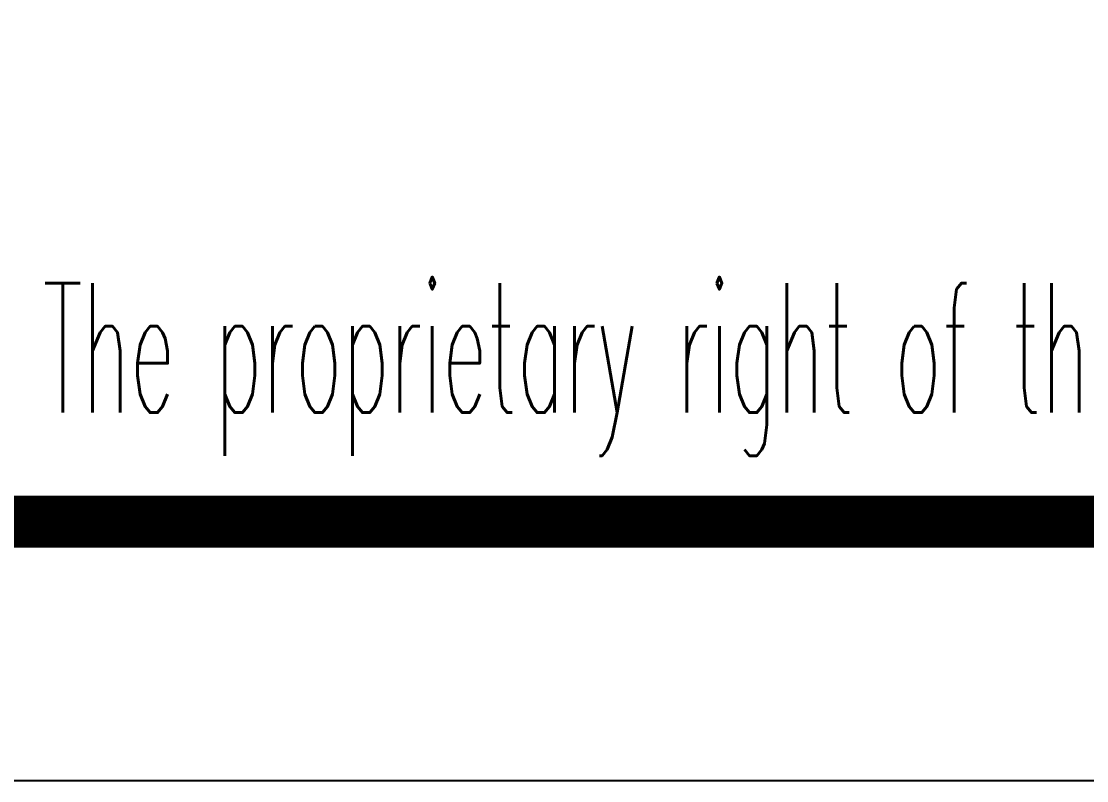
# Model space of a CAD drawing. Extents: x 5279878 to 5976284, y -275259 to -27697.
# Drawn here: x 5464982 to 5467039, y -157732 to -156266 of the extents above; entities that cross this region are included whole.
import ezdxf
from ezdxf.enums import TextEntityAlignment as Align

# ---------------------------------------------------------------- set-up
doc = ezdxf.new("R2010")
doc.units = 0
doc.header["$LTSCALE"] = 1000
doc.header["$MEASUREMENT"] = 0
doc.layers.get('0').update_dxf_attribs({"linetype": 'CONTINUOUS'})
doc.layers.add('PUB_TITLE', color=4, linetype='CONTINUOUS')
doc.styles.add('ECEC_TQ', font='txt_l.shx', dxfattribs={"bigfont": 'hztxt_l.shx'})

msp = doc.modelspace()

# ---------------------------------------------------------------- linework, layer by layer
msp.add_line((5463581, -157232), (5481581, -157232))
at = {"layer": 'PUB_TITLE'}
msp.add_lwpolyline([(5461081, -157732), (5482081, -157732), (5482081, -128032), (5461081, -128032)], close=True, dxfattribs=at)
at = {"layer": 'PUB_TITLE', "const_width": 100}
msp.add_lwpolyline([(5463581, -157232), (5481581, -157232), (5481581, -128532), (5463581, -128532)], close=True, dxfattribs=at)

# ---------------------------------------------------------------- texts
at = {"style": 'ECEC_TQ', "width": 0.45}
msp.add_text('The proprietary right of this document belongs to Anhui Huadong Chemical And Medical Engineering  Co.,Ltd.  and any replication or transfer to the 3rd. side is forbidden without its permission. ', height=250, dxfattribs=at).set_placement((5472581, -156932), align=Align.MIDDLE)

doc.saveas('drawing.dxf')
